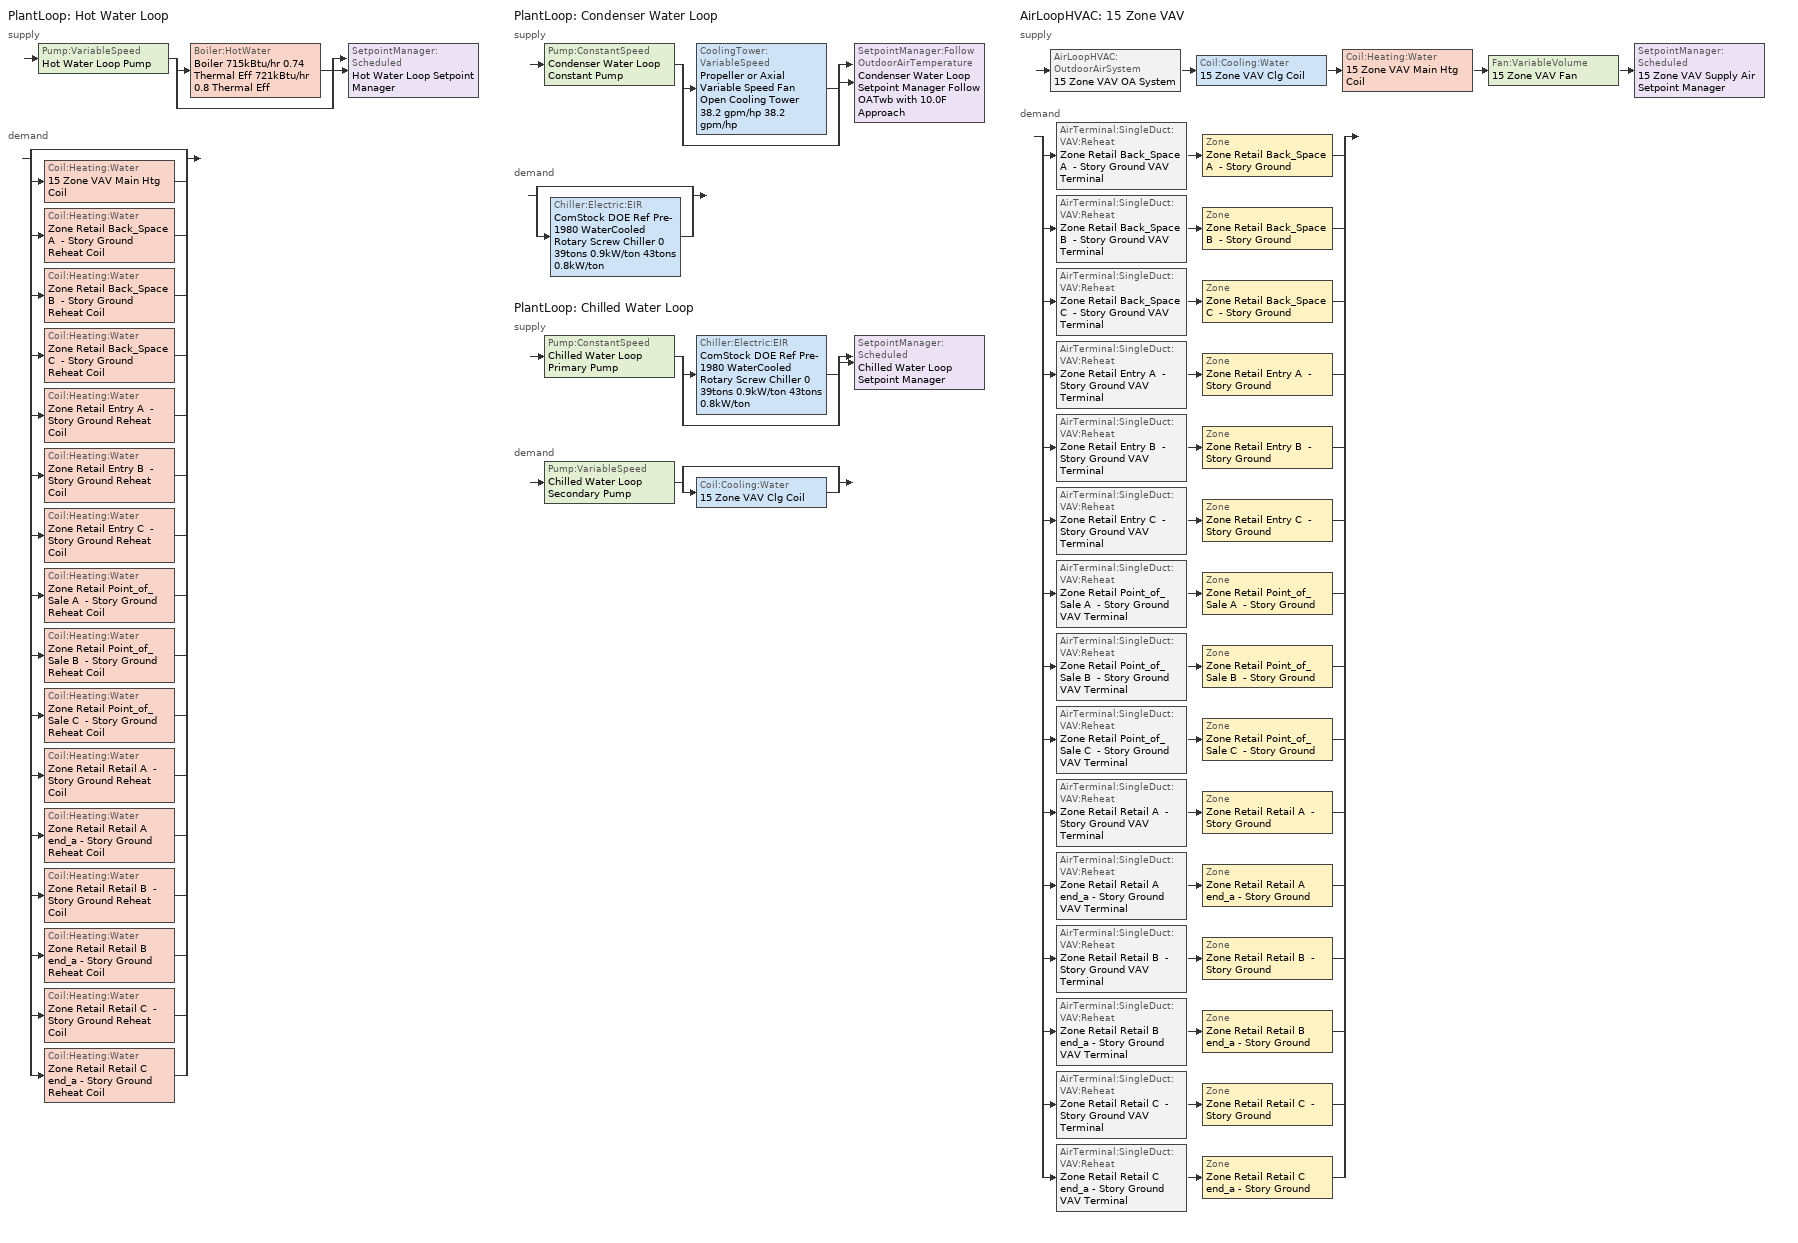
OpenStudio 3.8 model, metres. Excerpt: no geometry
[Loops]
PlantLoop 'Hot Water Loop'
 supply: Pump:VariableSpeed 'Hot Water Loop Pump' > split
  | Boiler:HotWater 'Boiler 715kBtu/hr 0.74 Thermal Eff 721kBtu/hr 0.8 Thermal Eff'
  | bypass
  join > SetpointManager:Scheduled 'Hot Water Loop Setpoint Manager'
 demand: split
  | bypass
  | Coil:Heating:Water '15 Zone VAV Main Htg Coil'
  | Coil:Heating:Water 'Zone Retail Back_Space A  - Story Ground Reheat Coil'
  | Coil:Heating:Water 'Zone Retail Back_Space B  - Story Ground Reheat Coil'
  | Coil:Heating:Water 'Zone Retail Back_Space C  - Story Ground Reheat Coil'
  | Coil:Heating:Water 'Zone Retail Entry A  - Story Ground Reheat Coil'
  | Coil:Heating:Water 'Zone Retail Entry B  - Story Ground Reheat Coil'
  | Coil:Heating:Water 'Zone Retail Entry C  - Story Ground Reheat Coil'
  | Coil:Heating:Water 'Zone Retail Point_of_Sale A  - Story Ground Reheat Coil'
  | Coil:Heating:Water 'Zone Retail Point_of_Sale B  - Story Ground Reheat Coil'
  | Coil:Heating:Water 'Zone Retail Point_of_Sale C  - Story Ground Reheat Coil'
  | Coil:Heating:Water 'Zone Retail Retail A  - Story Ground Reheat Coil'
  | Coil:Heating:Water 'Zone Retail Retail A end_a - Story Ground Reheat Coil'
  | Coil:Heating:Water 'Zone Retail Retail B  - Story Ground Reheat Coil'
  | Coil:Heating:Water 'Zone Retail Retail B end_a - Story Ground Reheat Coil'
  | Coil:Heating:Water 'Zone Retail Retail C  - Story Ground Reheat Coil'
  | Coil:Heating:Water 'Zone Retail Retail C end_a - Story Ground Reheat Coil'
PlantLoop 'Condenser Water Loop'
 supply: Pump:ConstantSpeed 'Condenser Water Loop Constant Pump' > split
  | CoolingTower:VariableSpeed 'Propeller or Axial Variable Speed Fan Open Cooling Tower 38.2 gpm/hp 38.2 gpm/hp'
  | bypass
  join > SetpointManager:FollowOutdoorAirTemperature 'Condenser Water Loop Setpoint Manager Follow OATwb with 10.0F Approach'
 demand: split
  | bypass
  | Chiller:Electric:EIR 'ComStock DOE Ref Pre-1980 WaterCooled  Rotary Screw Chiller 0 39tons 0.9kW/ton 43tons 0.8kW/ton'
PlantLoop 'Chilled Water Loop'
 supply: Pump:ConstantSpeed 'Chilled Water Loop Primary Pump' > split
  | Chiller:Electric:EIR 'ComStock DOE Ref Pre-1980 WaterCooled  Rotary Screw Chiller 0 39tons 0.9kW/ton 43tons 0.8kW/ton'
  | bypass
  join > SetpointManager:Scheduled 'Chilled Water Loop Setpoint Manager'
 demand: Pump:VariableSpeed 'Chilled Water Loop Secondary Pump' > split
  | bypass
  | Coil:Cooling:Water '15 Zone VAV Clg Coil'
AirLoopHVAC '15 Zone VAV'
 supply: AirLoopHVAC:OutdoorAirSystem '15 Zone VAV OA System' > Coil:Cooling:Water '15 Zone VAV Clg Coil' > Coil:Heating:Water '15 Zone VAV Main Htg Coil' > Fan:VariableVolume '15 Zone VAV Fan' > SetpointManager:Scheduled '15 Zone VAV Supply Air Setpoint Manager'
 demand: split
  | AirTerminal:SingleDuct:VAV:Reheat 'Zone Retail Back_Space A  - Story Ground VAV Terminal' > Zone 'Zone Retail Back_Space A  - Story Ground'
  | AirTerminal:SingleDuct:VAV:Reheat 'Zone Retail Back_Space B  - Story Ground VAV Terminal' > Zone 'Zone Retail Back_Space B  - Story Ground'
  | AirTerminal:SingleDuct:VAV:Reheat 'Zone Retail Back_Space C  - Story Ground VAV Terminal' > Zone 'Zone Retail Back_Space C  - Story Ground'
  | AirTerminal:SingleDuct:VAV:Reheat 'Zone Retail Entry A  - Story Ground VAV Terminal' > Zone 'Zone Retail Entry A  - Story Ground'
  | AirTerminal:SingleDuct:VAV:Reheat 'Zone Retail Entry B  - Story Ground VAV Terminal' > Zone 'Zone Retail Entry B  - Story Ground'
  | AirTerminal:SingleDuct:VAV:Reheat 'Zone Retail Entry C  - Story Ground VAV Terminal' > Zone 'Zone Retail Entry C  - Story Ground'
  | AirTerminal:SingleDuct:VAV:Reheat 'Zone Retail Point_of_Sale A  - Story Ground VAV Terminal' > Zone 'Zone Retail Point_of_Sale A  - Story Ground'
  | AirTerminal:SingleDuct:VAV:Reheat 'Zone Retail Point_of_Sale B  - Story Ground VAV Terminal' > Zone 'Zone Retail Point_of_Sale B  - Story Ground'
  | AirTerminal:SingleDuct:VAV:Reheat 'Zone Retail Point_of_Sale C  - Story Ground VAV Terminal' > Zone 'Zone Retail Point_of_Sale C  - Story Ground'
  | AirTerminal:SingleDuct:VAV:Reheat 'Zone Retail Retail A  - Story Ground VAV Terminal' > Zone 'Zone Retail Retail A  - Story Ground'
  | AirTerminal:SingleDuct:VAV:Reheat 'Zone Retail Retail A end_a - Story Ground VAV Terminal' > Zone 'Zone Retail Retail A end_a - Story Ground'
  | AirTerminal:SingleDuct:VAV:Reheat 'Zone Retail Retail B  - Story Ground VAV Terminal' > Zone 'Zone Retail Retail B  - Story Ground'
  | AirTerminal:SingleDuct:VAV:Reheat 'Zone Retail Retail B end_a - Story Ground VAV Terminal' > Zone 'Zone Retail Retail B end_a - Story Ground'
  | AirTerminal:SingleDuct:VAV:Reheat 'Zone Retail Retail C  - Story Ground VAV Terminal' > Zone 'Zone Retail Retail C  - Story Ground'
  | AirTerminal:SingleDuct:VAV:Reheat 'Zone Retail Retail C end_a - Story Ground VAV Terminal' > Zone 'Zone Retail Retail C end_a - Story Ground'
[SizingPeriod:DesignDay] Barometric Pressure {Pa}=101241; Wind Speed {m/s}=5.2; Wind Direction {deg}=310; Rain Indicator=No; Snow Indicator=No; Day of Month=21; Day Type=SummerDesignDay; Daylight Saving Time Indicator=No; Humidity Condition Type=Wetbulb; Dry-Bulb Temperature Range Modifier Type=DefaultMultipliers; Solar Model Indicator=ASHRAETau
Name | Maximum Dry-Bulb Temperature {C} | Daily Dry-Bulb Temperature Range {deltaC} | Month | Wetbulb or DewPoint at Maximum Dry-Bulb {C} | ASHRAE Clear Sky Optical Depth for Beam Irradiance | ASHRAE Clear Sky Optical Depth for Diffuse Irradiance
Seward October .4% Condns DB=>MCWB 1 | 12.6 | 5.2 | 10 | 8.9 | 0.304 | 2.396
Seward September .4% Condns DB=>MCWB 1 | 18.8 | 6 | 9 | 12 | 0.308 | 2.462
[Sizing:Zone] Zone Cooling Design Supply Air Temperature Input Method=SupplyAirTemperature; Zone Cooling Design Supply Air Temperature {C}=12.7778; Zone Cooling Design Supply Air Temperature Difference {deltaC}=11.11; Zone Heating Design Supply Air Temperature Input Method=SupplyAirTemperature; Zone Heating Design Supply Air Temperature {C}=40; Zone Heating Design Supply Air Temperature Difference {deltaC}=11.11; Zone Cooling Design Supply Air Humidity Ratio {kg-H2O/kg-air}=0.0085; Zone Heating Design Supply Air Humidity Ratio {kg-H2O/kg-air}=0.008; Cooling Design Air Flow Method=DesignDayWithLimit; Heating Design Air Flow Method=DesignDay; Account for Dedicated Outdoor Air System=No; Dedicated Outdoor Air System Control Strategy=NeutralSupplyAir; Dedicated Outdoor Air Low Setpoint Temperature for Design {C}=autosize; Dedicated Outdoor Air High Setpoint Temperature for Design {C}=autosize; Zone Load Sizing Method=Sensible Load Only No Latent Load; Zone Latent Cooling Design Supply Air Humidity Ratio Input Method=HumidityRatioDifference; Zone Cooling Design Supply Air Humidity Ratio Difference {kgWater/kgDryAir}=0.005; Zone Latent Heating Design Supply Air Humidity Ratio Input Method=HumidityRatioDifference; Zone Humidification Design Supply Air Humidity Ratio Difference {kgWater/kgDryAir}=0.005
Zone Retail Retail A end_a - Story Ground; Zone Retail Retail B end_a - Story Ground; Zone Retail Retail C end_a - Story Ground; Zone Retail Retail A  - Story Ground; Zone Retail Retail B  - Story Ground; Zone Retail Retail C  - Story Ground; Zone Retail Entry A  - Story Ground; Zone Retail Entry B  - Story Ground; Zone Retail Entry C  - Story Ground; Zone Retail Point_of_Sale A  - Story Ground; Zone Retail Point_of_Sale B  - Story Ground; Zone Retail Point_of_Sale C  - Story Ground; Zone Retail Back_Space A  - Story Ground; Zone Retail Back_Space B  - Story Ground; Zone Retail Back_Space C  - Story Ground
[Zone equipment]
Zone Retail Retail A end_a - Story Ground: Zone Retail Retail A end_a - Story Ground VAV Terminal
Zone Retail Retail B end_a - Story Ground: Zone Retail Retail B end_a - Story Ground VAV Terminal
Zone Retail Retail C end_a - Story Ground: Zone Retail Retail C end_a - Story Ground VAV Terminal
Zone Retail Retail A  - Story Ground: Zone Retail Retail A  - Story Ground VAV Terminal
Zone Retail Retail B  - Story Ground: Zone Retail Retail B  - Story Ground VAV Terminal
Zone Retail Retail C  - Story Ground: Zone Retail Retail C  - Story Ground VAV Terminal
Zone Retail Entry A  - Story Ground: Zone Retail Entry A  - Story Ground VAV Terminal
Zone Retail Entry B  - Story Ground: Zone Retail Entry B  - Story Ground VAV Terminal
Zone Retail Entry C  - Story Ground: Zone Retail Entry C  - Story Ground VAV Terminal
Zone Retail Point_of_Sale A  - Story Ground: Zone Retail Point_of_Sale A  - Story Ground VAV Terminal
Zone Retail Point_of_Sale B  - Story Ground: Zone Retail Point_of_Sale B  - Story Ground VAV Terminal
Zone Retail Point_of_Sale C  - Story Ground: Zone Retail Point_of_Sale C  - Story Ground VAV Terminal
Zone Retail Back_Space A  - Story Ground: Zone Retail Back_Space A  - Story Ground VAV Terminal
Zone Retail Back_Space B  - Story Ground: Zone Retail Back_Space B  - Story Ground VAV Terminal
Zone Retail Back_Space C  - Story Ground: Zone Retail Back_Space C  - Story Ground VAV Terminal
[PlantLoop] Glycol Concentration=0; Load Distribution Scheme=Optimal
Name | Fluid Type | Minimum Loop Temperature {C} | Maximum Loop Flow Rate {m3/s} | Plant Loop Volume {m3} | Maximum Loop Temperature {C} | Common Pipe Simulation
Hot Water Loop | Water | 10 | 0.00836774 | 1.00413
Condenser Water Loop |  | 5 | 0.0078363 | 0.940355 | 80
Chilled Water Loop |  | 1 | 0.00549844 | 0.659813 | 40 | CommonPipe
[Sizing:Plant]
Name | Loop Type | Design Loop Exit Temperature {C} | Loop Design Temperature Difference {deltaC} | Sizing Option | Zone Timesteps in Averaging Window | Coincident Sizing Factor Mode
Hot Water Loop | Heating | 82.2222 | 11.1111 | NonCoincident | 1 | None
Condenser Water Loop | Condenser | 29.4444 | 5.55556 | Coincident | 6 | GlobalCoolingSizingFactor
Chilled Water Loop | Cooling | 6.66667 | 5.61111 | NonCoincident | 1 | None
[SetpointManager:Scheduled] Control Variable=Temperature
Name | Schedule | Setpoint Node or NodeList
Hot Water Loop Setpoint Manager | Hot Water Loop Temp - 180F | Hot Water Loop Supply Outlet Node
Chilled Water Loop Setpoint Manager | Chilled Water Loop Temp - 44F | Chilled Water Loop Supply Outlet Node
15 Zone VAV Supply Air Setpoint Manager | Supply Air Temp - 55.0F | 15 Zone VAV Supply Outlet Node
[Pump:VariableSpeed] Motor Efficiency=0.84; Coefficient 1 of the Part Load Performance Curve=0; Pump Control Type=Intermittent; Skin Loss Radiative Fraction=0.5; Design Power Sizing Method=PowerPerFlowPerPressure; Design Electric Power per Unit Flow Rate {W/(m3/s)}=348701.1; Design Shaft Power per Unit Flow Rate per Unit Head {W-s/m3-Pa}=1.28205; Design Minimum Flow Rate Fraction=0
Name | Rated Flow Rate {m3/s} | Rated Pump Head {Pa} | Rated Power Consumption {W} | Coefficient 2 of the Part Load Performance Curve | Coefficient 3 of the Part Load Performance Curve | Coefficient 4 of the Part Load Performance Curve | Fraction of Motor Inefficiencies to Fluid Stream
Hot Water Loop Pump | 0.00836774 | 179344 | 2290.45 | 3.2485 | -4.7443 | 2.5294
Chilled Water Loop Secondary Pump | 0.00549844 | 134508 | 1128.79 | 0.5726 | -0.301 | 0.7347 | 0
[Boiler:HotWater]
Boiler 715kBtu/hr 0.74 Thermal Eff 721kBtu/hr 0.8 Thermal Eff: Fuel Type=NaturalGas; Nominal Capacity {W}=382563; Nominal Thermal Efficiency=0.8; Efficiency Curve Temperature Evaluation Variable=LeavingBoiler; Normalized Boiler Efficiency Curve=Boiler with No Minimum Turndown; Design Water Flow Rate {m3/s}=0.00836774; Minimum Part Load Ratio=0; Maximum Part Load Ratio=1.2; Optimum Part Load Ratio=1; Water Outlet Upper Temperature Limit {C}=95; Boiler Flow Mode=LeavingSetpointModulated; On Cycle Parasitic Electric Load {W}=0; Off Cycle Parasitic Fuel Load {W}=0; Sizing Factor=1
[SetpointManager:FollowOutdoorAirTemperature]
Condenser Water Loop Setpoint Manager Follow OATwb with 10.0F Approach: Control Variable=Temperature; Reference Temperature Type=OutdoorAirWetBulb; Offset Temperature Difference {deltaC}=5.55556; Maximum Setpoint Temperature {C}=25.5556; Minimum Setpoint Temperature {C}=21.1111; Setpoint Node or NodeList=Condenser Water Loop Supply Outlet Node
[Pump:ConstantSpeed] Fraction of Motor Inefficiencies to Fluid Stream=0; Pump Control Type=Intermittent; Design Power Sizing Method=PowerPerFlowPerPressure; Design Electric Power per Unit Flow Rate {W/(m3/s)}=348701.1; Design Shaft Power per Unit Flow Rate per Unit Head {W-s/m3-Pa}=1.28205
Name | Rated Flow Rate {m3/s} | Rated Pump Head {Pa} | Rated Power Consumption {W} | Motor Efficiency
Condenser Water Loop Constant Pump | 0.0078363 | 148557 | 1705.69 | 0.875
Chilled Water Loop Primary Pump | 0.00549844 | 44836 | 383.105 | 0.825
[CoolingTower:VariableSpeed]
Propeller or Axial Variable Speed Fan Open Cooling Tower 38.2 gpm/hp 38.2 gpm/hp: Model Type=CoolToolsCrossFlow; Design Inlet Air Wet-Bulb Temperature {C}=20; Design Approach Temperature {deltaC}=5.55556; Design Range Temperature {deltaC}=5.55556; Design Water Flow Rate {m3/s}=0.0078363; Design Air Flow Rate {m3/s}=7.72283; Design Fan Power {W}=2932.24; Fan Power Ratio Function of Air Flow Rate Ratio Curve=VSD-TWR-FAN-FPLR; Minimum Air Flow Rate Ratio=0.2; Fraction of Tower Capacity in Free Convection Regime=0.125; Basin Heater Capacity {W/K}=0; Basin Heater Setpoint Temperature {C}=2; Evaporation Loss Mode=SaturatedExit; Evaporation Loss Factor {percent/K}=0.2; Drift Loss Percent {percent}=0.008; Blowdown Calculation Mode=ConcentrationRatio; Blowdown Concentration Ratio=3; Number of Cells=1; Sizing Factor=1
[Chiller:Electric:EIR]
ComStock DOE Ref Pre-1980 WaterCooled  Rotary Screw Chiller 0 39tons 0.9kW/ton 43tons 0.8kW/ton: Reference Capacity {W}=129503; Reference COP {W/W}=4.50897; Reference Leaving Chilled Water Temperature {C}=6.66667; Reference Entering Condenser Fluid Temperature {C}=35; Reference Chilled Water Flow Rate {m3/s}=0.00549844; Reference Condenser Fluid Flow Rate {m3/s}=0.00681417; Cooling Capacity Function of Temperature Curve=WaterCooled_PositiveDisplacement_Chiller_LT150_2010_PathA_CAPFT; Electric Input to Cooling Output Ratio Function of Temperature Curve=WaterCooled_PositiveDisplacement_Chiller_LT150_2010_PathA_EIRFT; Electric Input to Cooling Output Ratio Function of Part Load Ratio Curve=ChlrWtrPosDispPathAAllEIRRatio_fQRatio; Minimum Part Load Ratio=0.15; Maximum Part Load Ratio=1; Optimum Part Load Ratio=1; Minimum Unloading Ratio=0.25; Condenser Type=WaterCooled; Leaving Chilled Water Lower Temperature Limit {C}=2.22222; Chiller Flow Mode=ConstantFlow; Design Heat Recovery Water Flow Rate {m3/s}=Autosize; Sizing Factor=1; Basin Heater Capacity {W/K}=0; Basin Heater Setpoint Temperature {C}=10; Condenser Heat Recovery Relative Capacity Fraction=1
[AirLoopHVAC]
15 Zone VAV: Availability Schedule=15 Zone VAV Occ Sch; Design Supply Air Flow Rate {m3/s}=9.19476; Design Return Air Flow Fraction of Supply Air Flow=1
[Sizing:System]
15 Zone VAV: Type of Load to Size On=Sensible; Design Outdoor Air Flow Rate {m3/s}=9.19476; Central Heating Maximum System Air Flow Ratio=0.3; Preheat Design Temperature {C}=7.22222; Preheat Design Humidity Ratio {kg-H2O/kg-Air}=0.008; Precool Design Temperature {C}=12.7778; Precool Design Humidity Ratio {kg-H2O/kg-Air}=0.008; Central Cooling Design Supply Air Temperature {C}=12.7778; Central Heating Design Supply Air Temperature {C}=12.7778; Sizing Option=Coincident; 100% Outdoor Air in Cooling=No; 100% Outdoor Air in Heating=No; Central Cooling Design Supply Air Humidity Ratio {kg-H2O/kg-Air}=0.0085; Central Heating Design Supply Air Humidity Ratio {kg-H2O/kg-Air}=0.008; Cooling Design Air Flow Method=DesignDay; Heating Design Air Flow Method=DesignDay; System Outdoor Air Method=ZoneSum; Zone Maximum Outdoor Air Fraction=1; Cooling Supply Air Flow Rate Per Floor Area {m3/s-m2}=0.00996765; Cooling Fraction of Autosized Cooling Supply Air Flow Rate=1; Cooling Supply Air Flow Rate Per Unit Cooling Capacity {m3/s-W}=3.94755e-05; Heating Supply Air Flow Rate Per Floor Area {m3/s-m2}=0.00996765; Heating Fraction of Autosized Heating Supply Air Flow Rate=1; Heating Fraction of Autosized Cooling Supply Air Flow Rate=1; Heating Supply Air Flow Rate Per Unit Heating Capacity {m3/s-W}=3.15882e-05; Cooling Design Capacity Method=CoolingDesignCapacity; Cooling Design Capacity {W}=66315.65; Cooling Design Capacity Per Floor Area {W/m2}=234.7; Fraction of Autosized Cooling Design Capacity=1; Heating Design Capacity Method=HeatingDesignCapacity; Heating Design Capacity {W}=24100.18; Heating Design Capacity Per Floor Area {W/m2}=157; Fraction of Autosized Heating Design Capacity=1; Central Cooling Capacity Control Method=OnOff; Occupant Diversity=1
[Fan:VariableVolume]
15 Zone VAV Fan: Availability Schedule=Always On Discrete; Fan Total Efficiency=0.6006; Pressure Rise {Pa}=1574.24; Maximum Flow Rate {m3/s}=9.19476; Fan Power Minimum Flow Rate Input Method=Fraction; Fan Power Minimum Flow Fraction=0.25; Fan Power Minimum Air Flow Rate {m3/s}=0; Motor Efficiency=0.924; Motor In Airstream Fraction=1; Fan Power Coefficient 1=0.04076; Fan Power Coefficient 2=0.0881; Fan Power Coefficient 3=-0.0729; Fan Power Coefficient 4=0.9437; Fan Power Coefficient 5=0
[Coil:Heating:Water] Availability Schedule=Always On Discrete; Rated Inlet Water Temperature {C}=82.2222; Rated Outlet Water Temperature {C}=71.1111
Name | U-Factor Times Area Value {W/K} | Maximum Water Flow Rate {m3/s} | Rated Capacity {W} | Rated Inlet Air Temperature {C} | Rated Outlet Air Temperature {C}
15 Zone VAV Main Htg Coil | 1038.6 | 0.00165625 | 75721.8 | 7.22222 | 12.7778
Zone Retail Back_Space A  - Story Ground Reheat Coil | 278.95 | 0.000293914 | 13437.4 | 12.7778 | 40
Zone Retail Back_Space B  - Story Ground Reheat Coil | 1065.6 | 0.00112277 | 51331.7 | 12.7778 | 40
Zone Retail Back_Space C  - Story Ground Reheat Coil | 279.059 | 0.000294029 | 13442.6 | 12.7778 | 40
Zone Retail Entry A  - Story Ground Reheat Coil | 9.5802 | 1.00933e-05 | 461.451 | 12.7778 | 40
Zone Retail Entry B  - Story Ground Reheat Coil | 22.8059 | 2.40274e-05 | 1098.5 | 12.7778 | 40
Zone Retail Entry C  - Story Ground Reheat Coil | 9.59041 | 1.0104e-05 | 461.943 | 12.7778 | 40
Zone Retail Point_of_Sale A  - Story Ground Reheat Coil | 74.8147 | 7.88276e-05 | 3603.9 | 12.7778 | 40
Zone Retail Point_of_Sale B  - Story Ground Reheat Coil | 182.708 | 0.000192508 | 8801.25 | 12.7778 | 40
Zone Retail Point_of_Sale C  - Story Ground Reheat Coil | 74.8615 | 7.88769e-05 | 3606.16 | 12.7778 | 40
Zone Retail Retail A  - Story Ground Reheat Coil | 715.866 | 0.000754268 | 34484.2 | 12.7778 | 40
Zone Retail Retail A end_a - Story Ground Reheat Coil | 210.553 | 0.000221847 | 10142.6 | 12.7778 | 40
Zone Retail Retail B  - Story Ground Reheat Coil | 1663.39 | 0.00175264 | 80128.6 | 12.7778 | 40
Zone Retail Retail B end_a - Story Ground Reheat Coil | 855.052 | 0.00090092 | 41189 | 12.7778 | 40
Zone Retail Retail C  - Story Ground Reheat Coil | 716.307 | 0.000754733 | 34505.5 | 12.7778 | 40
Zone Retail Retail C end_a - Story Ground Reheat Coil | 210.63 | 0.000221928 | 10146.3 | 12.7778 | 40
[Controller:WaterCoil] Minimum Actuated Flow {m3/s}=0
Name | Water Coil | Action | Controller Convergence Tolerance {deltaC} | Maximum Actuated Flow {m3/s}
15 Zone VAV Main Htg Coil Controller | 15 Zone VAV Main Htg Coil | Normal | 0.0001 | 0.00165625
15 Zone VAV Clg Coil Controller | 15 Zone VAV Clg Coil | Reverse | 8.66046e-05 | 0.00549844
Zone Retail Back_Space A  - Story Ground Reheat Coil Controller | Zone Retail Back_Space A  - Story Ground Reheat Coil | Normal | 0.0001
Zone Retail Back_Space B  - Story Ground Reheat Coil Controller | Zone Retail Back_Space B  - Story Ground Reheat Coil | Normal | 0.0001
Zone Retail Back_Space C  - Story Ground Reheat Coil Controller | Zone Retail Back_Space C  - Story Ground Reheat Coil | Normal | 0.0001
Zone Retail Entry A  - Story Ground Reheat Coil Controller | Zone Retail Entry A  - Story Ground Reheat Coil | Normal | 0.0001
Zone Retail Entry B  - Story Ground Reheat Coil Controller | Zone Retail Entry B  - Story Ground Reheat Coil | Normal | 0.0001
Zone Retail Entry C  - Story Ground Reheat Coil Controller | Zone Retail Entry C  - Story Ground Reheat Coil | Normal | 0.0001
Zone Retail Point_of_Sale A  - Story Ground Reheat Coil Controller | Zone Retail Point_of_Sale A  - Story Ground Reheat Coil | Normal | 0.0001
Zone Retail Point_of_Sale B  - Story Ground Reheat Coil Controller | Zone Retail Point_of_Sale B  - Story Ground Reheat Coil | Normal | 0.0001
Zone Retail Point_of_Sale C  - Story Ground Reheat Coil Controller | Zone Retail Point_of_Sale C  - Story Ground Reheat Coil | Normal | 0.0001
Zone Retail Retail A  - Story Ground Reheat Coil Controller | Zone Retail Retail A  - Story Ground Reheat Coil | Normal | 0.0001
Zone Retail Retail A end_a - Story Ground Reheat Coil Controller | Zone Retail Retail A end_a - Story Ground Reheat Coil | Normal | 0.0001
Zone Retail Retail B  - Story Ground Reheat Coil Controller | Zone Retail Retail B  - Story Ground Reheat Coil | Normal | 0.0001
Zone Retail Retail B end_a - Story Ground Reheat Coil Controller | Zone Retail Retail B end_a - Story Ground Reheat Coil | Normal | 0.0001
Zone Retail Retail C  - Story Ground Reheat Coil Controller | Zone Retail Retail C  - Story Ground Reheat Coil | Normal | 0.0001
Zone Retail Retail C end_a - Story Ground Reheat Coil Controller | Zone Retail Retail C end_a - Story Ground Reheat Coil | Normal | 0.0001
[Coil:Cooling:Water]
15 Zone VAV Clg Coil: Availability Schedule=Always On Discrete; Design Water Flow Rate {m3/s}=0.00549844; Design Air Flow Rate {m3/s}=9.19476; Design Inlet Water Temperature {C}=6.66667; Design Inlet Air Temperature {C}=22.1068; Design Outlet Air Temperature {C}=10.6436; Design Inlet Air Humidity Ratio {kg-H2O/kg-air}=0.00850194; Design Outlet Air Humidity Ratio {kg-H2O/kg-air}=0.0085; Heat Exchanger Configuration=CrossFlow
[Controller:OutdoorAir]
15 Zone VAV OA Controller: Minimum Outdoor Air Flow Rate {m3/s}=2.27257; Maximum Outdoor Air Flow Rate {m3/s}=9.19476; Economizer Control Type=FixedDryBulb; Economizer Control Action Type=ModulateFlow; Economizer Maximum Limit Dry-Bulb Temperature {C}=12.7778; Lockout Type=LockoutWithHeating; Minimum Limit Type=FixedMinimum; Minimum Outdoor Air Schedule=15 Zone VAV_night_novent_schedule; Controller Mechanical Ventilation=15 Zone VAV Vent Controller; High Humidity Control=No; Heat Recovery Bypass Control Type=BypassWhenWithinEconomizerLimits; Economizer Operation Staging=InterlockedWithMechanicalCooling
[Controller:MechanicalVentilation]
15 Zone VAV Vent Controller: Availability Schedule=Always On Discrete; System Outdoor Air Method=ZoneSum
[AirLoopHVAC:OutdoorAirSystem]
15 Zone VAV OA System: Controller=15 Zone VAV OA Controller
[AvailabilityManager:NightCycle]
Availability Manager Night Cycle 1: Applicability Schedule=Always On Discrete; Control Type=CycleOnAny; Thermostat Tolerance {deltaC}=1; Cycling Run Time {s}=1800
[AirTerminal:SingleDuct:VAV:Reheat] Availability Schedule=Always On Discrete; Zone Minimum Air Flow Input Method=Constant; Constant Minimum Air Flow Fraction=0.3; Minimum Hot Water or Steam Flow Rate {m3/s}=0; Convergence Tolerance=0.001; Damper Heating Action=ReverseWithLimits; Maximum Flow Fraction During Reheat=0.5; Maximum Reheat Air Temperature {C}=40; Control For Outdoor Air=No
Name | Maximum Air Flow Rate {m3/s} | Fixed Minimum Air Flow Rate {m3/s} | Reheat Coil | Maximum Hot Water or Steam Flow Rate {m3/s} | Maximum Flow per Zone Floor Area During Reheat {m3/s-m2}
Zone Retail Back_Space A  - Story Ground VAV Terminal | 0.402659 | 0.120798 | Zone Retail Back_Space A  - Story Ground Reheat Coil | 0.000293914 | 0.00659487
Zone Retail Back_Space B  - Story Ground VAV Terminal | 1.53822 | 0.461466 | Zone Retail Back_Space B  - Story Ground Reheat Coil | 0.00112277 | 0.00369451
Zone Retail Back_Space C  - Story Ground VAV Terminal | 0.402815 | 0.120845 | Zone Retail Back_Space C  - Story Ground Reheat Coil | 0.000294029 | 0.00659744
Zone Retail Entry A  - Story Ground VAV Terminal | 0.0138236 | 0.00414709 | Zone Retail Entry A  - Story Ground Reheat Coil | 1.00933e-05 | 0.00721023
Zone Retail Entry B  - Story Ground VAV Terminal | 0.0329088 | 0.00987263 | Zone Retail Entry B  - Story Ground Reheat Coil | 2.40274e-05 | 0.00251713
Zone Retail Entry C  - Story Ground VAV Terminal | 0.0138384 | 0.00415151 | Zone Retail Entry C  - Story Ground Reheat Coil | 1.0104e-05 | 0.00721791
Zone Retail Point_of_Sale A  - Story Ground VAV Terminal | 0.107991 | 0.0323972 | Zone Retail Point_of_Sale A  - Story Ground Reheat Coil | 7.88276e-05 | 0.00445811
Zone Retail Point_of_Sale B  - Story Ground VAV Terminal | 0.405722 | 0.121717 | Zone Retail Point_of_Sale B  - Story Ground Reheat Coil | 0.000192508 | 0.00245619
Zone Retail Point_of_Sale C  - Story Ground VAV Terminal | 0.108058 | 0.0324175 | Zone Retail Point_of_Sale C  - Story Ground Reheat Coil | 7.88769e-05 | 0.0044609
Zone Retail Retail A  - Story Ground VAV Terminal | 1.03334 | 0.310002 | Zone Retail Retail A  - Story Ground Reheat Coil | 0.000754268 | 0.00431107
Zone Retail Retail A end_a - Story Ground VAV Terminal | 0.303922 | 0.0911767 | Zone Retail Retail A end_a - Story Ground Reheat Coil | 0.000221847 | 0.00726976
Zone Retail Retail B  - Story Ground VAV Terminal | 2.55972 | 0.767916 | Zone Retail Retail B  - Story Ground Reheat Coil | 0.00175264 | 0.00156604
Zone Retail Retail B end_a - Story Ground VAV Terminal | 1.23425 | 0.370275 | Zone Retail Retail B end_a - Story Ground Reheat Coil | 0.00090092 | 0.00432941
Zone Retail Retail C  - Story Ground VAV Terminal | 1.03398 | 0.310193 | Zone Retail Retail C  - Story Ground Reheat Coil | 0.000754733 | 0.00431373
Zone Retail Retail C end_a - Story Ground VAV Terminal | 0.304033 | 0.0912098 | Zone Retail Retail C end_a - Story Ground Reheat Coil | 0.000221928 | 0.0072724
[EnergyManagementSystem:Sensor]
OAT: Output Variable or Output Meter Index Key=Environment; Output Variable or Output Meter=Site Outdoor Air Drybulb Temperature
[EnergyManagementSystem:Actuator] Actuated Component Type=Schedule:Year; Actuated Component Control Type=Schedule Value
Name | Actuated Component
SYS15ZoneVAVHtgSch0; SYS15ZoneVAVHtgSch1 | Retail HtgSetp
SYS15ZoneVAVClgSch0 | Retail ClgSetp
SYS15ZoneVAVClgSch1 | Retail FRONT ENTRY COOLING
[EnergyManagementSystem:Program]
SYS15ZoneVAVOptimumStartProg0: IF DaylightSavings==0 && DayOfWeek>1 && Hour==5 && OAT<23.9 && OAT>1.7; SET SYS15ZoneVAVClgSch0 = 29.4; SET SYS15ZoneVAVHtgSch0 = 15.6; ELSEIF DaylightSavings==0 && DayOfWeek==1 && Hour==7 && OAT<23.9 && OAT>1.7; SET SYS15ZoneVAVClgSch0 = 29.4; SET SYS15ZoneVAVHtgSch0 = 15.6; ELSEIF DaylightSavings==1 && DayOfWeek>1 && Hour==4 && OAT<23.9 && OAT>1.7; SET SYS15ZoneVAVClgSch0 = 29.4; SET SYS15ZoneVAVHtgSch0 = 15.6; ELSEIF DaylightSavings==1 && DayOfWeek==1 && Hour==6 && OAT<23.9 && OAT>1.7; SET SYS15ZoneVAVClgSch0 = 29.4; SET SYS15ZoneVAVHtgSch0 = 15.6; ELSE; SET SYS15ZoneVAVClgSch0 = NULL; SET SYS15ZoneVAVHtgSch0 = NULL; ENDIF
SYS15ZoneVAVOptimumStartProg1: IF DaylightSavings==0 && DayOfWeek>1 && Hour==5 && OAT<23.9 && OAT>1.7; SET SYS15ZoneVAVClgSch1 = 29.4; SET SYS15ZoneVAVHtgSch1 = 15.6; ELSEIF DaylightSavings==0 && DayOfWeek==1 && Hour==7 && OAT<23.9 && OAT>1.7; SET SYS15ZoneVAVClgSch1 = 29.4; SET SYS15ZoneVAVHtgSch1 = 15.6; ELSEIF DaylightSavings==1 && DayOfWeek>1 && Hour==4 && OAT<23.9 && OAT>1.7; SET SYS15ZoneVAVClgSch1 = 29.4; SET SYS15ZoneVAVHtgSch1 = 15.6; ELSEIF DaylightSavings==1 && DayOfWeek==1 && Hour==6 && OAT<23.9 && OAT>1.7; SET SYS15ZoneVAVClgSch1 = 29.4; SET SYS15ZoneVAVHtgSch1 = 15.6; ELSE; SET SYS15ZoneVAVClgSch1 = NULL; SET SYS15ZoneVAVHtgSch1 = NULL; ENDIF
[EnergyManagementSystem:ProgramCallingManager]
SYS15ZoneVAVOptimumStartCallingManager0: BeginTimestepBeforePredictor; SYS15ZoneVAVOptimumStartProg0
SYS15ZoneVAVOptimumStartCallingManager1: BeginTimestepBeforePredictor; SYS15ZoneVAVOptimumStartProg1
[Schedule:Ruleset]
Name | Default Day Schedule | Summer Design Day Schedule | Winter Design Day Schedule
Retail HtgSetp | Retail HtgSetp Default | Schedule Day 5 | Schedule Day 6
Retail ClgSetp | Retail ClgSetp Default | Schedule Day 2 | Schedule Day 3
Retail FRONT ENTRY COOLING | Retail FRONT ENTRY COOLING Default | Retail FRONT ENTRY COOLING Summer Design Day | Retail FRONT ENTRY COOLING Winter Design Day
Hot Water Loop Temp - 180F | Hot Water Loop Temp - 180F Default
Chilled Water Loop Temp - 44F | Chilled Water Loop Temp - 44F Default
Supply Air Temp - 55.0F | Supply Air Temp - 55.0F Default
15 Zone VAV Occ Sch | 15 Zone VAV Occ Sch Default | 15 Zone VAV Occ Sch Summer Design Day | 15 Zone VAV Occ Sch Winter Design Day
15 Zone VAV_night_novent_schedule | 15 Zone VAV Occ Sch Default 2 | 15 Zone VAV Occ Sch Summer Design Day 2 | 15 Zone VAV Occ Sch Winter Design Day 2
[Schedule:Day]
Retail HtgSetp Default: Average, 8, 30, 19.4444, 17, 45, 19.4444, 24, 0, 19.4444
Retail HtgSetp Sat Day: Average, 0, 15, 19.4444, 4, 15, 19.4444, 24, 0, 19.4444
Retail HtgSetp Sun Day: Average, 5, 15, 19.4444, 21, 15, 19.4444, 24, 0, 19.4444
Retail ClgSetp Default: Average, 8, 30, 25, 17, 45, 21.6667, 24, 0, 25
Retail ClgSetp Sat Day: Average, 0, 15, 21.6667, 4, 15, 25, 24, 0, 21.6667
Retail ClgSetp Sun Day: Average, 5, 15, 25, 21, 15, 21.6667, 24, 0, 25
Retail FRONT ENTRY COOLING Default; autogen Retail FRONT ENTRY COOLING 0_day_sch; autogen Retail FRONT ENTRY COOLING 1_day_sch: Average, 24, 0, 90
Retail FRONT ENTRY COOLING Winter Design Day; Retail FRONT ENTRY COOLING Summer Design Day: 24, 0, 90
Hot Water Loop Temp - 180F Default: 24, 0, 82.2222
Chilled Water Loop Temp - 44F Default: 24, 0, 6.66667
Supply Air Temp - 55.0F Default; autogen Supply Air Temp - 55.0F 0_day_sch; autogen Supply Air Temp - 55.0F 1_day_sch: Average, 24, 0, 12.7778
15 Zone VAV Occ Sch Default; 15 Zone VAV Occ Sch Default 2: 10, 15, 0, 17, 41, 1, 24, 0, 0
15 Zone VAV Occ Sch Winter Design Day; 15 Zone VAV Occ Sch Summer Design Day; 15 Zone VAV Occ Sch Summer Design Day 2; 15 Zone VAV Occ Sch Winter Design Day 2: 24, 0, 1
15 Zone VAV Occ Sch Saturday; 15 Zone VAV Occ Sch Saturday 2: 6, 0, 0, 23, 15, 1, 24, 0, 0
15 Zone VAV Occ Sch Sunday; 15 Zone VAV Occ Sch Sunday 2: 7, 0, 0, 20, 15, 1, 24, 0, 0
Schedule Day 2; Schedule Day 3: 24, 0, 21.6667
Schedule Day 5; Schedule Day 6: 24, 0, 19.4444
[Schedule:Rule]
Schedule Rule 10: Schedule Ruleset=Retail HtgSetp; Rule Order=1; Day Schedule=Retail HtgSetp Sat Day; Apply Saturday=Yes; Date Specification Type=DateRange; Start Month=1; Start Day=1; End Month=12; End Day=31
Schedule Rule 11: Schedule Ruleset=Retail HtgSetp; Rule Order=0; Day Schedule=Retail HtgSetp Sun Day; Date Specification Type=DateRange; Start Month=1; Start Day=1; End Month=12; End Day=31; Apply Sunday=Yes
Schedule Rule 12: Schedule Ruleset=Retail ClgSetp; Rule Order=1; Day Schedule=Retail ClgSetp Sat Day; Apply Saturday=Yes; Date Specification Type=DateRange; Start Month=1; Start Day=1; End Month=12; End Day=31
Schedule Rule 13: Schedule Ruleset=Retail ClgSetp; Rule Order=0; Day Schedule=Retail ClgSetp Sun Day; Date Specification Type=DateRange; Start Month=1; Start Day=1; End Month=12; End Day=31; Apply Sunday=Yes
autogen Retail FRONT ENTRY COOLING 0: Schedule Ruleset=Retail FRONT ENTRY COOLING; Rule Order=0; Day Schedule=autogen Retail FRONT ENTRY COOLING 0_day_sch; Apply Saturday=Yes; Date Specification Type=SpecificDates; Apply Sunday=Yes; Apply Monday=Yes; Apply Tuesday=Yes; Apply Wednesday=Yes; Apply Thursday=Yes; Apply Friday=Yes; Specific Month 1=1; Specific Day 1=6; Specific Month 2=1; Specific Day 2=13; Specific Month 3=1; Specific Day 3=20; Specific Month 4=1; Specific Day 4=27; Specific Month 5=2; Specific Day 5=3; Specific Month 6=2; Specific Day 6=10; Specific Month 7=2; Specific Day 7=17; Specific Month 8=2; Specific Day 8=24; Specific Month 9=3; Specific Day 9=3; Specific Month 10=3; Specific Day 10=10; Specific Month 11=3; Specific Day 11=17; Specific Month 12=3; Specific Day 12=24; Specific Month 13=3; Specific Day 13=31; Specific Month 14=4; Specific Day 14=7; Specific Month 15=4; Specific Day 15=14; Specific Month 16=4; Specific Day 16=21; Specific Month 17=4; Specific Day 17=28; Specific Month 18=5; Specific Day 18=5; Specific Month 19=5; Specific Day 19=12; Specific Month 20=5; Specific Day 20=19; Specific Month 21=5; Specific Day 21=26; Specific Month 22=6; Specific Day 22=2; Specific Month 23=6; Specific Day 23=9; Specific Month 24=6; Specific Day 24=16; Specific Month 25=6; Specific Day 25=23; Specific Month 26=6; Specific Day 26=30; Specific Month 27=7; Specific Day 27=7; Specific Month 28=7; Specific Day 28=14; Specific Month 29=7; Specific Day 29=21; Specific Month 30=7; Specific Day 30=28; Specific Month 31=8; Specific Day 31=4; Specific Month 32=8; Specific Day 32=11; Specific Month 33=8; Specific Day 33=18; Specific Month 34=8; Specific Day 34=25; Specific Month 35=9; Specific Day 35=1; Specific Month 36=9; Specific Day 36=8; Specific Month 37=9; Specific Day 37=15; Specific Month 38=9; Specific Day 38=22; Specific Month 39=9; Specific Day 39=29; Specific Month 40=10; Specific Day 40=6; Specific Month 41=10; Specific Day 41=13; Specific Month 42=10; Specific Day 42=20; Specific Month 43=10; Specific Day 43=27; Specific Month 44=11; Specific Day 44=3; Specific Month 45=11; Specific Day 45=10; Specific Month 46=11; Specific Day 46=17; Specific Month 47=11; Specific Day 47=24; Specific Month 48=12; Specific Day 48=1; Specific Month 49=12; Specific Day 49=8; Specific Month 50=12; Specific Day 50=15; Specific Month 51=12; Specific Day 51=22; Specific Month 52=12; Specific Day 52=29
autogen Retail FRONT ENTRY COOLING 1: Schedule Ruleset=Retail FRONT ENTRY COOLING; Rule Order=1; Day Schedule=autogen Retail FRONT ENTRY COOLING 1_day_sch; Apply Saturday=Yes; Date Specification Type=SpecificDates; Apply Sunday=Yes; Apply Monday=Yes; Apply Tuesday=Yes; Apply Wednesday=Yes; Apply Thursday=Yes; Apply Friday=Yes; Specific Month 1=1; Specific Day 1=7; Specific Month 2=1; Specific Day 2=14; Specific Month 3=1; Specific Day 3=21; Specific Month 4=1; Specific Day 4=28; Specific Month 5=2; Specific Day 5=4; Specific Month 6=2; Specific Day 6=11; Specific Month 7=2; Specific Day 7=18; Specific Month 8=2; Specific Day 8=25; Specific Month 9=3; Specific Day 9=4; Specific Month 10=3; Specific Day 10=11; Specific Month 11=3; Specific Day 11=18; Specific Month 12=3; Specific Day 12=25; Specific Month 13=4; Specific Day 13=1; Specific Month 14=4; Specific Day 14=8; Specific Month 15=4; Specific Day 15=15; Specific Month 16=4; Specific Day 16=22; Specific Month 17=4; Specific Day 17=29; Specific Month 18=5; Specific Day 18=6; Specific Month 19=5; Specific Day 19=13; Specific Month 20=5; Specific Day 20=20; Specific Month 21=5; Specific Day 21=27; Specific Month 22=6; Specific Day 22=3; Specific Month 23=6; Specific Day 23=10; Specific Month 24=6; Specific Day 24=17; Specific Month 25=6; Specific Day 25=24; Specific Month 26=7; Specific Day 26=1; Specific Month 27=7; Specific Day 27=8; Specific Month 28=7; Specific Day 28=15; Specific Month 29=7; Specific Day 29=22; Specific Month 30=7; Specific Day 30=29; Specific Month 31=8; Specific Day 31=5; Specific Month 32=8; Specific Day 32=12; Specific Month 33=8; Specific Day 33=19; Specific Month 34=8; Specific Day 34=26; Specific Month 35=9; Specific Day 35=2; Specific Month 36=9; Specific Day 36=9; Specific Month 37=9; Specific Day 37=16; Specific Month 38=9; Specific Day 38=23; Specific Month 39=9; Specific Day 39=30; Specific Month 40=10; Specific Day 40=7; Specific Month 41=10; Specific Day 41=14; Specific Month 42=10; Specific Day 42=21; Specific Month 43=10; Specific Day 43=28; Specific Month 44=11; Specific Day 44=4; Specific Month 45=11; Specific Day 45=11; Specific Month 46=11; Specific Day 46=18; Specific Month 47=11; Specific Day 47=25; Specific Month 48=12; Specific Day 48=2; Specific Month 49=12; Specific Day 49=9; Specific Month 50=12; Specific Day 50=16; Specific Month 51=12; Specific Day 51=23; Specific Month 52=12; Specific Day 52=30
autogen Supply Air Temp - 55.0F 0: Schedule Ruleset=Supply Air Temp - 55.0F; Rule Order=0; Day Schedule=autogen Supply Air Temp - 55.0F 0_day_sch; Apply Saturday=Yes; Date Specification Type=SpecificDates; Apply Sunday=Yes; Apply Monday=Yes; Apply Tuesday=Yes; Apply Wednesday=Yes; Apply Thursday=Yes; Apply Friday=Yes; Specific Month 1=1; Specific Day 1=6; Specific Month 2=1; Specific Day 2=13; Specific Month 3=1; Specific Day 3=20; Specific Month 4=1; Specific Day 4=27; Specific Month 5=2; Specific Day 5=3; Specific Month 6=2; Specific Day 6=10; Specific Month 7=2; Specific Day 7=17; Specific Month 8=2; Specific Day 8=24; Specific Month 9=3; Specific Day 9=3; Specific Month 10=3; Specific Day 10=10; Specific Month 11=3; Specific Day 11=17; Specific Month 12=3; Specific Day 12=24; Specific Month 13=3; Specific Day 13=31; Specific Month 14=4; Specific Day 14=7; Specific Month 15=4; Specific Day 15=14; Specific Month 16=4; Specific Day 16=21; Specific Month 17=4; Specific Day 17=28; Specific Month 18=5; Specific Day 18=5; Specific Month 19=5; Specific Day 19=12; Specific Month 20=5; Specific Day 20=19; Specific Month 21=5; Specific Day 21=26; Specific Month 22=6; Specific Day 22=2; Specific Month 23=6; Specific Day 23=9; Specific Month 24=6; Specific Day 24=16; Specific Month 25=6; Specific Day 25=23; Specific Month 26=6; Specific Day 26=30; Specific Month 27=7; Specific Day 27=7; Specific Month 28=7; Specific Day 28=14; Specific Month 29=7; Specific Day 29=21; Specific Month 30=7; Specific Day 30=28; Specific Month 31=8; Specific Day 31=4; Specific Month 32=8; Specific Day 32=11; Specific Month 33=8; Specific Day 33=18; Specific Month 34=8; Specific Day 34=25; Specific Month 35=9; Specific Day 35=1; Specific Month 36=9; Specific Day 36=8; Specific Month 37=9; Specific Day 37=15; Specific Month 38=9; Specific Day 38=22; Specific Month 39=9; Specific Day 39=29; Specific Month 40=10; Specific Day 40=6; Specific Month 41=10; Specific Day 41=13; Specific Month 42=10; Specific Day 42=20; Specific Month 43=10; Specific Day 43=27; Specific Month 44=11; Specific Day 44=3; Specific Month 45=11; Specific Day 45=10; Specific Month 46=11; Specific Day 46=17; Specific Month 47=11; Specific Day 47=24; Specific Month 48=12; Specific Day 48=1; Specific Month 49=12; Specific Day 49=8; Specific Month 50=12; Specific Day 50=15; Specific Month 51=12; Specific Day 51=22; Specific Month 52=12; Specific Day 52=29
autogen Supply Air Temp - 55.0F 1: Schedule Ruleset=Supply Air Temp - 55.0F; Rule Order=1; Day Schedule=autogen Supply Air Temp - 55.0F 1_day_sch; Apply Saturday=Yes; Date Specification Type=SpecificDates; Apply Sunday=Yes; Apply Monday=Yes; Apply Tuesday=Yes; Apply Wednesday=Yes; Apply Thursday=Yes; Apply Friday=Yes; Specific Month 1=1; Specific Day 1=7; Specific Month 2=1; Specific Day 2=14; Specific Month 3=1; Specific Day 3=21; Specific Month 4=1; Specific Day 4=28; Specific Month 5=2; Specific Day 5=4; Specific Month 6=2; Specific Day 6=11; Specific Month 7=2; Specific Day 7=18; Specific Month 8=2; Specific Day 8=25; Specific Month 9=3; Specific Day 9=4; Specific Month 10=3; Specific Day 10=11; Specific Month 11=3; Specific Day 11=18; Specific Month 12=3; Specific Day 12=25; Specific Month 13=4; Specific Day 13=1; Specific Month 14=4; Specific Day 14=8; Specific Month 15=4; Specific Day 15=15; Specific Month 16=4; Specific Day 16=22; Specific Month 17=4; Specific Day 17=29; Specific Month 18=5; Specific Day 18=6; Specific Month 19=5; Specific Day 19=13; Specific Month 20=5; Specific Day 20=20; Specific Month 21=5; Specific Day 21=27; Specific Month 22=6; Specific Day 22=3; Specific Month 23=6; Specific Day 23=10; Specific Month 24=6; Specific Day 24=17; Specific Month 25=6; Specific Day 25=24; Specific Month 26=7; Specific Day 26=1; Specific Month 27=7; Specific Day 27=8; Specific Month 28=7; Specific Day 28=15; Specific Month 29=7; Specific Day 29=22; Specific Month 30=7; Specific Day 30=29; Specific Month 31=8; Specific Day 31=5; Specific Month 32=8; Specific Day 32=12; Specific Month 33=8; Specific Day 33=19; Specific Month 34=8; Specific Day 34=26; Specific Month 35=9; Specific Day 35=2; Specific Month 36=9; Specific Day 36=9; Specific Month 37=9; Specific Day 37=16; Specific Month 38=9; Specific Day 38=23; Specific Month 39=9; Specific Day 39=30; Specific Month 40=10; Specific Day 40=7; Specific Month 41=10; Specific Day 41=14; Specific Month 42=10; Specific Day 42=21; Specific Month 43=10; Specific Day 43=28; Specific Month 44=11; Specific Day 44=4; Specific Month 45=11; Specific Day 45=11; Specific Month 46=11; Specific Day 46=18; Specific Month 47=11; Specific Day 47=25; Specific Month 48=12; Specific Day 48=2; Specific Month 49=12; Specific Day 49=9; Specific Month 50=12; Specific Day 50=16; Specific Month 51=12; Specific Day 51=23; Specific Month 52=12; Specific Day 52=30
15 Zone VAV Occ Sch Saturday Rule: Schedule Ruleset=15 Zone VAV Occ Sch; Rule Order=1; Day Schedule=15 Zone VAV Occ Sch Saturday; Apply Saturday=Yes; Date Specification Type=DateRange; Start Month=1; Start Day=1; End Month=12; End Day=31
15 Zone VAV Occ Sch Sunday Rule: Schedule Ruleset=15 Zone VAV Occ Sch; Rule Order=0; Day Schedule=15 Zone VAV Occ Sch Sunday; Date Specification Type=DateRange; Start Month=1; Start Day=1; End Month=12; End Day=31; Apply Sunday=Yes
15 Zone VAV Occ Sch Sunday Rule 2: Schedule Ruleset=15 Zone VAV_night_novent_schedule; Rule Order=0; Day Schedule=15 Zone VAV Occ Sch Sunday 2; Date Specification Type=DateRange; Start Month=1; Start Day=1; End Month=12; End Day=31; Apply Sunday=Yes
15 Zone VAV Occ Sch Saturday Rule 2: Schedule Ruleset=15 Zone VAV_night_novent_schedule; Rule Order=1; Day Schedule=15 Zone VAV Occ Sch Saturday 2; Apply Saturday=Yes; Date Specification Type=DateRange; Start Month=1; Start Day=1; End Month=12; End Day=31
[Schedule:Constant]
Always On Discrete: Value=1
[Curve:Cubic] Minimum Value of x=0
Name | Coefficient1 Constant | Coefficient2 x | Coefficient3 x**2 | Coefficient4 x**3 | Maximum Value of x
VSD-TWR-FAN-FPLR | 0.331629 | -0.885676 | 0.605565 | 0.948482 | 1
Boiler with No Minimum Turndown | 0.7463 | 1.3196 | -2.2154 | 1.1674 | 1.3
[Curve:Biquadratic] Minimum Value of x=5; Maximum Value of x=10; Minimum Value of y=17.78; Maximum Value of y=46.11
Name | Coefficient1 Constant | Coefficient2 x | Coefficient3 x**2 | Coefficient4 y | Coefficient5 y**2 | Coefficient6 x*y
WaterCooled_PositiveDisplacement_Chiller_LT150_2010_PathA_CAPFT | 0.906115 | 0.0292277 | -0.0003647 | -0.0009709 | -9.05e-05 | 0.0002527
WaterCooled_PositiveDisplacement_Chiller_LT150_2010_PathA_EIRFT | 0.36171 | -0.0229833 | 0.0009519 | 0.0131889 | 0.0003752 | -0.0007059
[Curve:Quadratic]
ChlrWtrPosDispPathAAllEIRRatio_fQRatio: Coefficient1 Constant=0.310965; Coefficient2 x=0.322519; Coefficient3 x**2=0.372745; Minimum Value of x=0.1; Maximum Value of x=1; Minimum Curve Output=0.35
